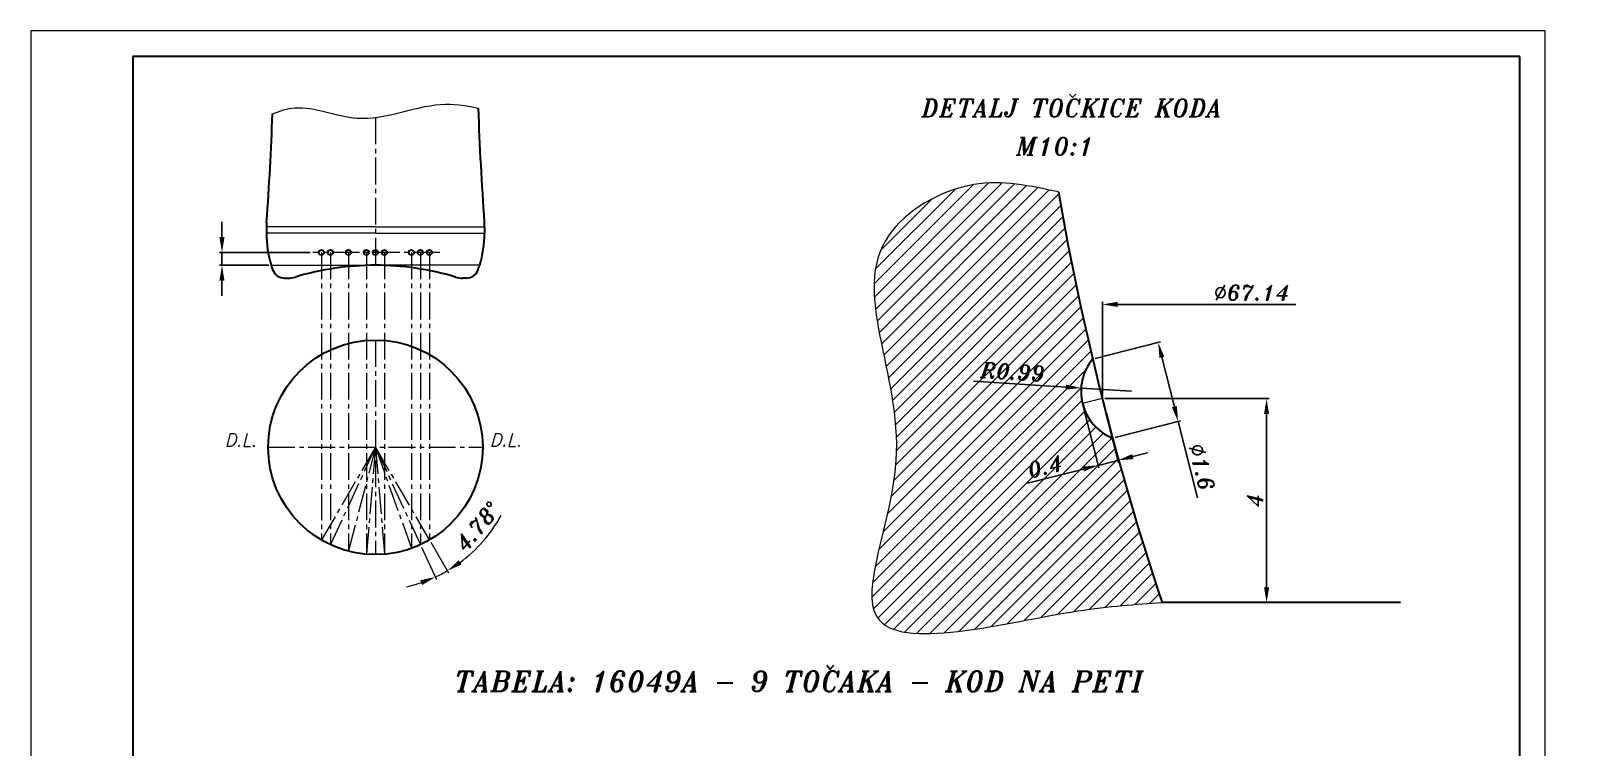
# Model space of a CAD drawing. Extents: x 62 to 608, y 19 to 439.
# Drawn here: x 62.2 to 364.7, y 298.5 to 439 of the extents above; entities that cross this region are included whole.
import ezdxf

# ---------------------------------------------------------------- set-up
doc = ezdxf.new("R2010")
doc.units = 0
doc.header["$LTSCALE"] = 7
doc.header["$MEASUREMENT"] = 0
doc.linetypes.add('CENTER2', pattern=[1.125, 0.75, -0.125, 0.125, -0.125])
doc.layers.get('0').update_dxf_attribs({"linetype": 'CONTINUOUS', "lineweight": 15})
for name, color, linetype, lineweight in [('1', 1, 'CENTER2', 15), ('3', 3, 'CONTINUOUS', 30), ('8', 252, 'CONTINUOUS', 15)]:
    doc.layers.add(name, color=color, linetype=linetype, lineweight=lineweight)
doc.styles.add('NEW', font='italict.shx', dxfattribs={"height": 3})
doc.dimstyles.get("Standard").update_dxf_attribs({"dimtxt": 3, "dimasz": 3, "dimexe": 0.5, "dimexo": 0.5, "dimgap": 0.8, "dimtad": 1, "dimdsep": 46, "dimtxsty": 'NEW', "dimcen": 0.09, "dimazin": 2, "dimtfac": 1, "dimtmove": 0, "dimatfit": 3, "dimfxl": 1, "dimtolj": 1, "dimtzin": 0, "dimarcsym": 0})

# ---------------------------------------------------------------- blocks, each defined once
blk = doc.blocks.new('*D4')
at = {"color": 0, "lineweight": -2, "transparency": 16777216}
for p, q in [((99.69528641609884, 398.4979491953467), (99.69528641609884, 401.4979491953467)), ((117.0099054597768, 395.4979491953467), (99.19528641609884, 395.4979491953467)), ((99.69528641609884, 392.9779491953468), (99.69528641609884, 395.4979491953467)), ((108.8738316780092, 392.9779491953468), (99.19528641609884, 392.9779491953468)), ((99.69528641609884, 389.9779491953468), (99.69528641609884, 386.9779491953468))]:
    blk.add_line(p, q, dxfattribs=at)
at = {"color": 0, "transparency": 16777216}
for points in [[(99.19528641609884, 398.4979491953467), (100.1952864160988, 398.4979491953467), (99.69528641609884, 395.4979491953467)], [(99.19528641609884, 389.9779491953468), (100.1952864160988, 389.9779491953468), (99.69528641609884, 392.9779491953468)]]:
    blk.add_solid(points, dxfattribs=at)
blk = doc.blocks.new('*D11')
at = {"color": 0, "lineweight": -2, "transparency": 16777216}
for p, q in [((272.8483007793875, 366.8257013916589), (305.0514768297052, 366.8257013916589)), ((304.5514768297052, 363.8257013916589), (304.5514768297052, 329.8257013916589))]:
    blk.add_line(p, q, dxfattribs=at)
at = {"color": 0, "transparency": 16777216}
for points in [[(304.0514768297052, 363.8257013916589), (305.0514768297052, 363.8257013916589), (304.5514768297052, 366.8257013916589)], [(304.0514768297052, 329.8257013916589), (305.0514768297052, 329.8257013916589), (304.5514768297052, 326.8257013916589)]]:
    blk.add_solid(points, dxfattribs=at)
at = {"color": 0, "transparency": 16777216, "insert": (302.2514768297052, 346.8257013916589), "char_height": 3, "attachment_point": 5, "rotation": 90, "style": 'NEW'}
blk.add_mtext('\\A1;4', dxfattribs=at)
blk = doc.blocks.new('*D12')
at = {"color": 0, "lineweight": -2, "transparency": 16777216}
for p, q in [((270.931162741754, 374.7189332956922), (283.7755836621882, 377.9615439615293)), ((284.025113450385, 374.9304163025873), (286.4728466331541, 365.2346129699089)), ((274.8475358341846, 359.2056479634069), (287.6919567546188, 362.4482586292439)), ((287.2071665879848, 362.3258719701055), (290.9892467307842, 347.3445392369662))]:
    blk.add_line(p, q, dxfattribs=at)
at = {"color": 0, "transparency": 16777216}
for points in [[(284.5099036170188, 375.0528029617258), (283.540323283751, 374.8080296434489), (283.2907934955542, 377.8391573023908)], [(286.957636799788, 365.3569996290473), (285.9880564665202, 365.1122263107704), (287.2071665879848, 362.3258719701055)]]:
    blk.add_solid(points, dxfattribs=at)
at = {"color": 0, "transparency": 16777216, "insert": (291.8345638681909, 353.3925723257752), "char_height": 3, "attachment_point": 5, "rotation": 284.1684379438032, "style": 'NEW'}
blk.add_mtext('\\A1;%%c1.6', dxfattribs=at)
blk = doc.blocks.new('*D9')
at = {"color": 0, "lineweight": -2, "transparency": 16777216}
for p, q in [((272.4706874385259, 366.3409112250249), (275.5264474551112, 354.2366310848303)), ((268.5923661054539, 365.3618179519176), (271.6481261220392, 353.257537811723)), ((275.4040607959728, 354.7214212514641), (271.5257394629008, 353.7423279783568)), ((278.3128017957763, 355.4557412062945), (281.2215427955798, 356.1900611611248)), ((268.6169984630973, 353.0080080235265), (257.6468895495526, 350.2385727653091))]:
    blk.add_line(p, q, dxfattribs=at)
at = {"color": 0, "transparency": 16777216}
for points in [[(278.1904151366379, 355.9405313729284), (278.4351884549147, 354.9709510396606), (275.4040607959728, 354.7214212514641)], [(268.4946118039588, 353.4927981901604), (268.7393851222357, 352.5232178568925), (271.5257394629008, 353.7423279783568)]]:
    blk.add_solid(points, dxfattribs=at)
at = {"color": 0, "transparency": 16777216, "insert": (261.1145948743865, 353.4861651835187), "char_height": 3, "attachment_point": 5, "rotation": 14.168437943796105, "style": 'NEW'}
blk.add_mtext('\\A1;0.4', dxfattribs=at)
blk = doc.blocks.new('*D10')
at = {"color": 0, "lineweight": -2, "transparency": 16777216}
for p, q in [((272.3483007793875, 367.3257013916589), (272.3483007793875, 385.8037049364228)), ((275.3483007793875, 385.3037049364228), (310.2776013629309, 385.3037049364228))]:
    blk.add_line(p, q, dxfattribs=at)
at = {"color": 0, "transparency": 16777216}
blk.add_solid([(275.3483007793875, 385.8037049364228), (275.3483007793875, 384.8037049364228), (272.3483007793875, 385.3037049364228)], dxfattribs=at)
at = {"color": 0, "transparency": 16777216, "insert": (301.620458505788, 387.6037049364228), "char_height": 3, "attachment_point": 5, "style": 'NEW'}
blk.add_mtext('\\A1;%%c67.14', dxfattribs=at)
blk = doc.blocks.new('*D13')
at = {"color": 0, "lineweight": -2, "transparency": 16777216}
for p, q in [((247.0602820765114, 370.2567227478704), (265.1946904932939, 369.0973920358385)), ((278.0830040788543, 368.2734435825651), (268.1885786753098, 368.9059930975314))]:
    blk.add_line(p, q, dxfattribs=at)
at = {"color": 0, "transparency": 16777216}
blk.add_solid([(265.226590316345, 369.5963733995079), (265.1627906702427, 368.5984106721692), (268.1885786753098, 368.9059930975314)], dxfattribs=at)
at = {"color": 0, "transparency": 16777216, "insert": (254.7772813799302, 372.068071133887), "char_height": 3, "attachment_point": 5, "rotation": 356.34206513612787, "style": 'NEW'}
blk.add_mtext('\\A1;R0.99', dxfattribs=at)

msp = doc.modelspace()

# ---------------------------------------------------------------- hatches: boundary and pattern name
at = {"layer": '8'}
h = msp.add_hatch(dxfattribs=at)
h.set_pattern_fill('ANSI31', color=256, scale=15)
h.set_pattern_definition([(45, (0, 0), (-1.325825214724776, 1.325825214724777), [])])
edge = h.paths.add_edge_path()
edge.add_spline(control_points=[(263.7220175856045, 407.3549648848588), (258.235402977037, 408.5542729665673), (246.3176027281603, 411.1593610171016), (218.3792462004514, 394.5126345389868), (240.1073301483069, 361.1809876248417), (216.6103638444751, 312.5916160036537), (261.4490436654763, 325.3454569388286), (278.8968322352827, 326.4871390492161), (284.0709206394497, 326.8257013916566)], knot_values=[0, 0, 0, 0, 16.66889791082935, 36.2074994952218, 80.25619503064978, 111.2200228314929, 150.6168005615631, 167.2248656164157, 167.2248656164157, 167.2248656164157, 167.2248656164157], degree=3, periodic=0)
edge.add_arc((807.1016223938254, 501.8257013916577), 551.5307017543769, 194.999547271631, 198.4996429005946, ccw=False)
edge.add_arc((278.0830040788551, 368.2734435825644), 9.914624196367141, 140.3753672708775, 247.9615086167271, ccw=False)
edge.add_arc((807.1016223938254, 501.8257013916574), 551.5307017543769, 189.8627298966804, 193.3373286159731, ccw=False)
h.paths.add_polyline_path([(257.6831299003022, 350.2992904478863), (265.6475397807166, 352.3099284194457), (264.546059848471, 356.6730399191509), (256.5816499680566, 354.6624019475916)], flags=24)
h.paths.add_polyline_path([(247.1133701951835, 370.3034309019323), (262.1540941572161, 369.3418790928178), (262.4411925646768, 373.8327113658418), (247.4004686026442, 374.7942631749563)], flags=24)

# ---------------------------------------------------------------- linework, layer by layer
for p, q in [((62.21581011634623, 438.9575609409422), (62.21581011634623, 18.95756094094224)), ((359.2158101163462, 438.9575609409422), (62.21581011634623, 438.9575609409422)), ((359.2158101163462, 18.95756094094224), (359.2158101163462, 438.9575609409422)), ((138.8248625163326, 337.7226972132978), (141.7519718521362, 331.3825265980935)), ((140.6307786839972, 338.6623961488829), (144.1433098869615, 332.6268467089519))]:
    msp.add_line(p, q)
for start, end in [(306.3345162219272, 331.4694631027224), (294.7816719430294, 300.1982807166778), (282.5092009325306, 288.64543643778)]:
    msp.add_arc((129.7952816780092, 357.2809290833873), 28.02524655827423, start, end)
msp.add_open_spline([(109.6098479077642, 422.657942061469), (111.0417428010444, 423.2857466876626), (116.3290986353855, 424.9137089886081), (127.6343959618245, 419.4403005986457), (139.5985684356346, 425.369694488966), (147.4738073537125, 424.3749359608565), (149.940314835648, 423.8006376864935)], degree=3, knots=[8.983172859077092, 8.983172859077092, 8.983172859077092, 8.983172859077092, 16.39338327201558, 36.00412539220769, 62.32618214977148, 74.34488790985651, 74.34488790985651, 74.34488790985651, 74.34488790985651])
msp.add_spline([(263.7220175856045, 407.3549648848588), (247.1166628742946, 408.8090462007522), (230.3811907186161, 398.7253502711769), (231.8578498986337, 354.7014129638562), (228.16620194859, 323.9584403116678), (267.5437829800168, 325.1881588265999), (284.0709206394497, 326.8257013916566)], degree=3)
for points in [[(146.6744667483466, 334.2865247335334), (146.1259341900992, 335.1226539296165), (143.8918128809735, 333.0589916568329)], [(138.5702725112038, 331.1911052982753), (138.9402390586085, 330.2620602219731), (141.5423910138128, 331.8364824023384)]]:
    msp.add_solid(points)
at = {"layer": '1'}
for p, q in [((129.7952816780092, 421.9732320793733), (129.7952816780092, 392.9779491953468)), ((142.4448768391312, 395.4979491953468), (117.5099054597768, 395.4979491953467)), ((119.2112816780093, 395.4979491953468), (119.2112816780093, 339.0945410967639)), ((120.9752816780093, 395.4979491953468), (120.9752816780093, 338.1766530175428)), ((124.5032816780093, 395.4979491953468), (124.5032816780093, 336.9152594405791)), ((128.0312816780093, 395.4979491953468), (128.0312816780093, 336.312999571869)), ((131.5592816780092, 395.4979491953468), (131.5592816780092, 336.312999571869)), ((136.8512816780092, 395.4979491953468), (136.8512816780092, 337.4572405265117)), ((138.6152816780092, 395.4979491953468), (138.6152816780092, 338.1766530175428)), ((140.3792816780092, 395.4979491953468), (140.3792816780092, 339.0945410967639)), ((129.7952816780093, 378.3229290833873), (129.7952816780093, 336.2389290833873)), ((272.3483007793875, 366.8257013916589), (268.4699794463149, 365.8466081185504)), ((108.7532816780093, 357.2809290833873), (150.8372816780093, 357.2809290833873)), ((129.7952816780093, 357.2809290833873), (119.2112816780093, 339.0945410967639)), ((129.7952816780093, 357.2809290833873), (120.9752816780093, 338.1766530175428)), ((129.7952816780093, 357.2809290833873), (124.5032816780093, 336.9152594405791)), ((129.7952816780093, 357.2809290833873), (128.0312816780093, 336.312999571869)), ((129.7952816780093, 357.2809290833873), (140.3792816780092, 339.0945410967639)), ((129.7952816780093, 357.2809290833873), (138.6152816780092, 338.1766530175428)), ((129.7952816780093, 357.2809290833873), (136.8512816780092, 337.4572405265117)), ((129.7952816780093, 357.2809290833873), (131.5592816780092, 336.312999571869))]:
    msp.add_line(p, q, dxfattribs=at)
at = {"layer": '3'}
for p, q in [((82.21581011634623, 433.9575609409422), (82.21581011634623, 23.95756094094224)), ((354.2158101163462, 433.9575609409422), (82.21581011634623, 433.9575609409423)), ((354.2158101163462, 23.95756094094224), (354.2158101163462, 433.9575609409422)), ((108.4225316780092, 400.5379491953468), (108.4225316780092, 399.2779491953468)), ((151.1680316780092, 400.5379491953468), (151.1680316780092, 399.2779491953468)), ((109.3738316780092, 392.9779491953468), (109.3423316780092, 392.9779491953468)), ((112.0187091189695, 390.4579491953468), (112.6487091189695, 390.4579491953468)), ((147.5718542370489, 390.4579491953468), (146.9418542370489, 390.4579491953468)), ((150.2167316780091, 392.9779491953468), (150.2482316780091, 392.9779491953468)), ((330.8185623858134, 326.8257013916589), (284.0709206394486, 326.8257013916589))]:
    msp.add_line(p, q, dxfattribs=at)
for centre, radius in [((119.2112816780093, 395.4979491953468), 0.504), ((120.9752816780093, 395.4979491953468), 0.504), ((124.5032816780093, 395.4979491953468), 0.504), ((128.0312816780093, 395.4979491953468), 0.504), ((129.7952816780092, 395.4979491953468), 0.504), ((131.5592816780092, 395.4979491953468), 0.504), ((136.8512816780092, 395.4979491953468), 0.504), ((138.6152816780092, 395.4979491953468), 0.504), ((140.3792816780092, 395.4979491953468), 0.504), ((129.7952816780093, 357.2809290833873), 21.042)]:
    msp.add_circle(centre, radius, dxfattribs=at)
for centre, radius, start, end in [((737.6665316780097, 444.0079491953468), 588.0735000000006, 181.9691783899499, 184.1500527228346), ((-478.0759683219914, 444.0079491953468), 588.0735000000006, 355.8499472771654, 357.9194196265516), ((807.1016223938259, 501.825701391658), 551.5307017543773, 189.8627298966799, 198.4996429005944), ((121.0225316780092, 400.5379491953468), 12.6, 175.8499472771654, 180), ((130.4577741437621, 399.2779491953468), 22.03524246575289, 180, 196.6129903693611), ((129.1327892122563, 399.2779491953468), 22.03524246575289, 343.3870096306389, 0), ((138.5680316780091, 400.5379491953468), 12.6, 0, 4.150052722834614), ((130.5046740653822, 399.2779491953468), 22.05, 196.6015495990199, 198.8190633689874), ((112.0187091189695, 392.9779491953468), 2.52, 198.8190633689874, 270), ((112.6487091189695, 395.4979491953468), 5.04, 270, 286.7216013309149), ((129.7952816780092, 338.423633615503), 54.55431557984375, 90, 106.7216013309149), ((129.7952816780092, 338.423633615503), 54.55431557984375, 73.27839866908508, 90), ((146.9418542370489, 395.4979491953468), 5.04, 253.2783986690851, 270), ((147.5718542370489, 392.9779491953468), 2.52, 270, 341.1809366310125), ((129.0858892906361, 399.2779491953468), 22.05, 341.1809366310125, 343.3984504009802), ((278.0830040788542, 368.2734435825648), 9.91462419636712, 140.3753672708704, 247.9615086167361)]:
    msp.add_arc(centre, radius, start, end, dxfattribs=at)
at = {"layer": '8'}
for p, q in [((129.7952816780092, 400.5379491953468), (108.4225316780092, 400.5379491953468)), ((129.7952816780092, 399.2779491953468), (108.4225316780092, 399.2779491953468)), ((129.7952816780092, 400.5379491953468), (151.1680316780092, 400.5379491953468)), ((129.7952816780092, 399.2779491953468), (151.1680316780092, 399.2779491953468)), ((109.3738316780092, 392.9779491953468), (129.7952816780093, 392.9779491953468)), ((150.2167316780094, 392.9779491953468), (129.7952816780093, 392.9779491953468))]:
    msp.add_line(p, q, dxfattribs=at)

# ---------------------------------------------------------------- texts
at = {"style": 'NEW'}
for s, height, p in [('DETALJ TOČKICE KODA', 3.5, (236.8908158530649, 422.0634066300224)), ('M10:1', 3.5, (255.4234094680255, 414.5612357711209)), ('D.L.', 2.52, (100.1861463619937, 357.447878430089)), ('D.L.', 2.52, (152.203662303054, 357.447878430089)), ('TABELA: 16049A - 9 TOČAKA - KOD NA PETI', 4, (145.189532527525, 309.3983034720532))]:
    msp.add_text(s, height=height, dxfattribs=at).set_placement(p)
msp.add_text('4.78°', height=3, rotation=50.09213255709094, dxfattribs=at).set_placement((147.455550466641, 336.578350075761))

# ---------------------------------------------------------------- dimensions: what is measured, and where the dimension line sits
dim = msp.add_linear_dim(base=(99.69528641609884, 395.4979491953467), p1=(109.3738316780092, 392.9779491953468), p2=(117.5099054597768, 395.4979491953467), angle=90, text=' ', dimstyle='Standard')
dim.commit()
dim.dimension.update_dxf_attribs({"geometry": '*D4', "text_midpoint": (99.69528641609878, 394.2379491953467)})
dim = msp.add_linear_dim(base=(608.0709206394486, 385.3037049364228), p1=(272.3483007793875, 366.8257013916589), p2=(608.0709206394486, 326.8257013916589), dimstyle='Standard', override={"dimlfac": 0.2, "dimpost": '%%c<>', "dimse2": 1, "dimsd2": 1})
dim.commit()
dim.dimension.update_dxf_attribs({"geometry": '*D10', "text_midpoint": (301.620458505788, 385.3037049364228), "dimtype": 160})
dim = msp.add_linear_dim(base=(287.2071665879848, 362.3258719701055), p1=(270.44637257512, 374.5965466365537), p2=(274.3627456675506, 359.0832613042684), angle=284.16843794380316, dimstyle='Standard', override={"dimdec": 1, "dimlfac": 0.1, "dimpost": '%%c<>'})
dim.commit()
dim.dimension.update_dxf_attribs({"geometry": '*D12', "text_midpoint": (289.6045291016749, 352.8295936937383), "dimtype": 161})
dim = msp.add_radius_dim(center=(278.0830040788543, 368.2734435825651), mpoint=(268.1885786753098, 368.9059930975314), dimstyle='Standard', override={"dimlfac": 0.1})
dim.commit()
dim.dimension.update_dxf_attribs({"geometry": '*D13', "text_midpoint": (254.7772813799302, 372.068071133887)})
dim = msp.add_aligned_dim(p1=(272.3483007793875, 366.8257013916589), p2=(268.4699794463155, 365.8466081185516), distance=12.484040491414463, dimstyle='Standard', override={"dimlfac": 0.1})
dim.commit()
dim.dimension.update_dxf_attribs({"geometry": '*D9', "text_midpoint": (261.1145948743865, 353.4861651835187)})
dim = msp.add_linear_dim(base=(304.5514768297052, 326.8257013916589), p1=(272.3483007793875, 366.8257013916589), p2=(304.5514768297052, 326.8257013916589), angle=90, dimstyle='Standard', override={"dimdec": 1, "dimlfac": 0.1})
dim.commit()
dim.dimension.update_dxf_attribs({"geometry": '*D11', "text_midpoint": (302.2514768297052, 346.8257013916589)})

doc.saveas('drawing.dxf')
